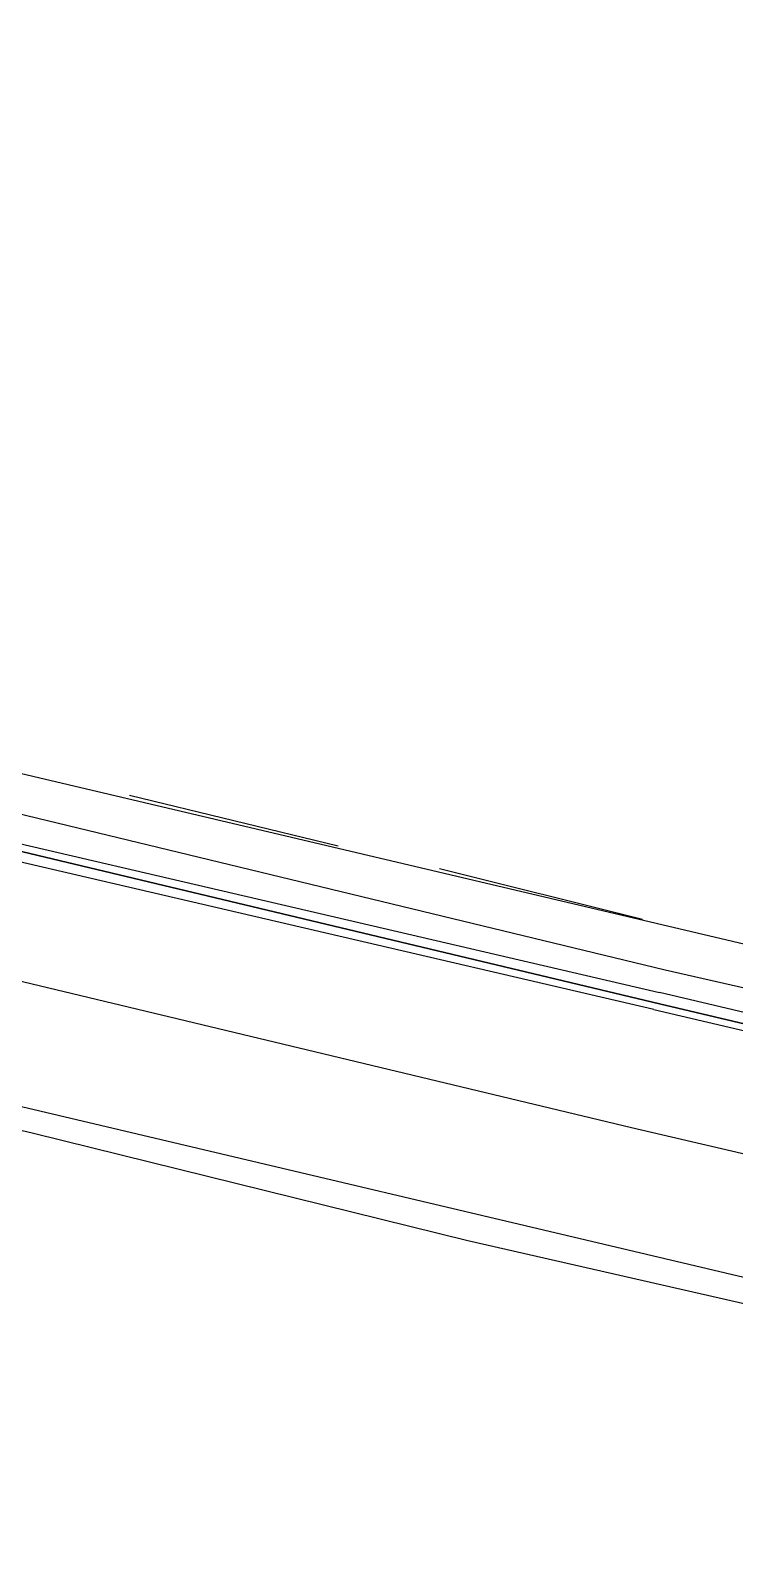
# Model space of a CAD drawing. Header units: feet. Extents: x -84 to 198, y -22 to 181.
# Drawn here: x 64.913 to 66.577, y 11.404 to 15.024 of the extents above; entities that cross this region are included whole.
import ezdxf

# ---------------------------------------------------------------- set-up
doc = ezdxf.new("R2010")
doc.units = ezdxf.units.FT
doc.layers.add('A-LINEA', color=7, linetype='CONTINUOUS')

msp = doc.modelspace()

# ---------------------------------------------------------------- linework, layer by layer
at = {"layer": 'A-LINEA'}
for p, q in [((68.2133, 12.4844), (61.0933, 14.1644)), ((68.04, 11.7378), (60.92, 13.4178)), ((65.1467, 13.2178), (65.64, 13.0978)), ((65.88, 13.0444), (66.36, 12.9244)), ((66.4133, 12.8044), (68.0533, 12.4311))]:
    msp.add_line(p, q, dxfattribs=at)
for points in [[(70.7867, 18.2311), (69.1733, 11.4044), (68.08, 11.6711), (67, 11.9244), (65.9467, 12.1644), (64.92, 12.4178), (63.9067, 12.6578), (62.9067, 12.8844), (61.9333, 13.1244), (60.9867, 13.3378), (60.0533, 13.5644), (59.1467, 13.7778), (58.2533, 13.9911), (57.3867, 14.1911), (56.5333, 14.3911), (55.6933, 14.5911), (54.8933, 14.7911), (54.0933, 14.9778)], [(64.7467, 13.1778), (64.7467, 13.1778), (64.76, 13.2044), (66.4133, 12.8044)], [(66.3867, 12.7111), (64.6667, 13.1111), (64.6667, 13.1244), (64.6667, 13.1378), (66.4, 12.7244), (64.6667, 13.1378), (64.6667, 13.1511), (64.68, 13.1511), (66.4, 12.7511)], [(68.1067, 12.0178), (66.3333, 12.4311), (64.6667, 12.8311)], [(66.3867, 12.7111), (68.0933, 12.3111), (68.0933, 12.3244), (66.4, 12.7244), (68.0933, 12.3244), (68.0933, 12.3378), (68.1067, 12.3511), (68.0933, 12.3511), (66.4, 12.7511)]]:
    msp.add_lwpolyline(points, dxfattribs=at)

doc.saveas('drawing.dxf')
